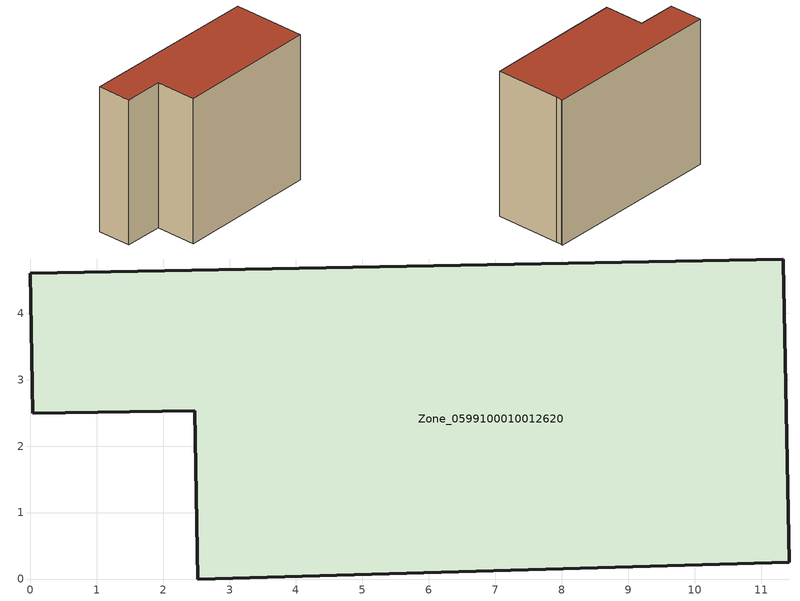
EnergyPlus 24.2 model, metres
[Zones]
Zone_0599100010012620
 floor ground (C_G): 0,4.6 11.33,4.82 11.33,4.74 11.34,4.42 11.42,0.25 2.52,0 2.48,2.53 0.04,2.49 z0
 wall outside (C_F): 11.33,4.82 0,4.6 0.04,2.49 2.48,2.53 2.52,0 11.42,0.25 11.34,4.42 11.33,4.74 11.33,4.82 z0:9.24
 roof outside (C_R): 11.33,4.74 11.33,4.82 0,4.6 0.04,2.49 2.48,2.53 2.52,0 11.42,0.25 11.34,4.42 z9.24
[BUILDING]
Pand.0599100010012620: North Axis=0; Terrain=City; Loads Convergence Tolerance Value=0.04; Temperature Convergence Tolerance Value=0.4; Solar Distribution=FullExterior; Maximum Number of Warmup Days=25; Minimum Number of Warmup Days=1
[Site:Location]
Rotterdam.The.Hague.AP_ZH_NLD Design_Conditions: Latitude=51.96; Longitude=4.45; Time Zone=1; Elevation=-4.5
[SITE:GROUNDTEMPERATURE:BUILDINGSURFACE]
18, 18, 18, 18, 18, 18, 18, 18, 18, 18, 18, 18
[MATERIAL] Thermal Absorptance=0.9; Solar Absorptance=0.7; Visible Absorptance=0.7
Name | Roughness | Thickness | Conductivity | Density | Specific Heat
G.TI.1946 | MediumSmooth | 0.15 | 1 | 540 | 1210
F.TI.1946 | Rough | 0.3 | 0.857143 | 1920 | 840
R.TI.1946 | MediumRough | 0.2 | 0.1 | 1500 | 1000
[CONSTRUCTION]
C_G: G.TI.1946
C_F: F.TI.1946
C_R: R.TI.1946
[ZONE]
Zone_0599100010012620: Type=1; Multiplier=1; Ceiling Height=Autocalculate; Volume=Autocalculate; Floor Area=autocalculate; Part of Total Floor Area=Yes
[ZONEINFILTRATION:DESIGNFLOWRATE]
Infil_Zone_0599100010012620: Zone or ZoneList or Space or SpaceList=Zone_0599100010012620; Schedule=AlwaysOn; Design Flow Rate Calculation Method=Flow/Area; Flow Rate per Floor Area=0.003; Constant Term Coefficient=1; Temperature Term Coefficient=0; Velocity Term Coefficient=0; Velocity Squared Term Coefficient=0
[HVACTEMPLATE:ZONE:IDEALLOADSAIRSYSTEM]
Zone_0599100010012620: Maximum Heating Supply Air Temperature=50; Minimum Cooling Supply Air Temperature=13; Maximum Heating Supply Air Humidity Ratio=0.0156; Minimum Cooling Supply Air Humidity Ratio=0.0077; Heating Limit=NoLimit; Cooling Limit=NoLimit; Dehumidification Control Type=ConstantSensibleHeatRatio; Cooling Sensible Heat Ratio=0.7; Dehumidification Setpoint=60; Humidification Control Type=None; Humidification Setpoint=30; Outdoor Air Method=None; Outdoor Air Flow Rate per Person=0.00944; Outdoor Air Flow Rate per Zone Floor Area=0; Outdoor Air Flow Rate per Zone=0; Demand Controlled Ventilation Type=None; Outdoor Air Economizer Type=NoEconomizer; Heat Recovery Type=None; Sensible Heat Recovery Effectiveness=0.7; Latent Heat Recovery Effectiveness=0.65
[ZONECONTROL:THERMOSTAT]
ThermostatControl_Zone_0599100010012620: Zone or ZoneList=Zone_0599100010012620; Control Type Schedule=DualSetpointControlType; Control 1=Thermostat_Zone_0599100010012620; Temperature Difference Between Cutout And Setpoint=0
[THERMOSTATSETPOINT:DUALSETPOINT]
Thermostat_Zone_0599100010012620: Heating Setpoint Temperature Schedule=HeatingSetpoint_Zone_0599100010012620; Cooling Setpoint Temperature Schedule=CoolingSetpoint_Zone_0599100010012620
[SCHEDULE:COMPACT]
HeatingSetpoint_Zone_0599100010012620: Through: 12/31, For: AllDays, Until: 24:00, 21
CoolingSetpoint_Zone_0599100010012620: Through: 12/31, For: AllDays, Until: 24:00, 24
DualSetpointControlType: Through: 12/31, For: AllDays, Until: 24:00, 4
AlwaysOn: Through: 12/31, For: AllDays, Until: 24:00, 1
